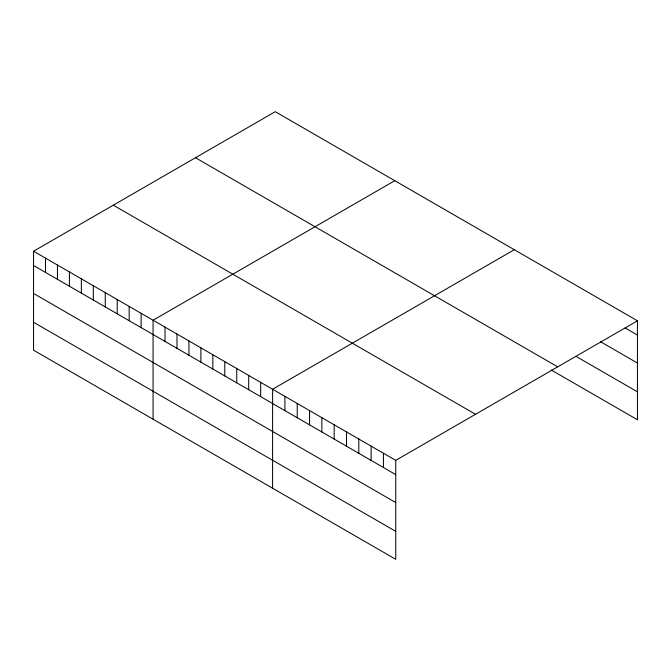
<?xml version="1.0" encoding="UTF-8"?>
<svg xmlns="http://www.w3.org/2000/svg" width="671" height="671" viewBox="0 0 671 671"><rect width="100%" height="100%" fill="white"/><g stroke="black" fill="none" stroke-linecap="round" stroke-linejoin="round"><path stroke-width="1.01" d="M33.55 251.231L395.756 460.348L395.756 559.312L33.55 350.195L33.55 251.231L275.244 111.688L637.45 320.805L637.45 419.769L551.243 369.998M394.774 180.692L153.08 320.235L153.08 419.207M514.305 249.704L272.602 389.247L272.602 488.211M395.756 460.348L637.45 320.805M625.137 327.976L637.45 335.089M600.503 341.707L637.45 363.036M575.877 356.276L637.45 391.83M195.487 157.735L557.693 366.852M113.307 205.183L475.513 414.292M33.55 265.515L395.756 474.632M33.55 293.462L395.756 502.579M33.55 322.256L395.756 531.365M383.435 453.235L383.435 467.519M371.122 446.123L371.122 460.415M358.809 439.019L358.809 453.302M346.496 431.906L346.496 446.19M334.175 424.793L334.175 439.086M321.862 417.689L321.862 431.973M309.549 410.577L309.549 424.86M297.236 403.464L297.236 417.756M284.915 396.351L284.915 410.644M260.65 382.344L260.65 396.628M248.698 375.441L248.698 389.734M236.746 368.547L236.746 382.831M224.793 361.644L224.793 375.928M212.841 354.741L212.841 369.025M200.889 347.838L200.889 362.13M188.937 340.943L188.937 355.227M176.985 334.041L176.985 348.324M165.032 327.138L165.032 341.422M141.128 313.34L141.128 327.624M129.176 306.437L129.176 320.721M117.215 299.534L117.215 313.818M105.263 292.631L105.263 306.924M93.311 285.737L93.311 300.021M81.359 278.834L81.359 293.118M69.407 271.931L69.407 286.215M57.454 265.028L57.454 279.321M45.502 258.125L45.502 272.418"/></g></svg>
